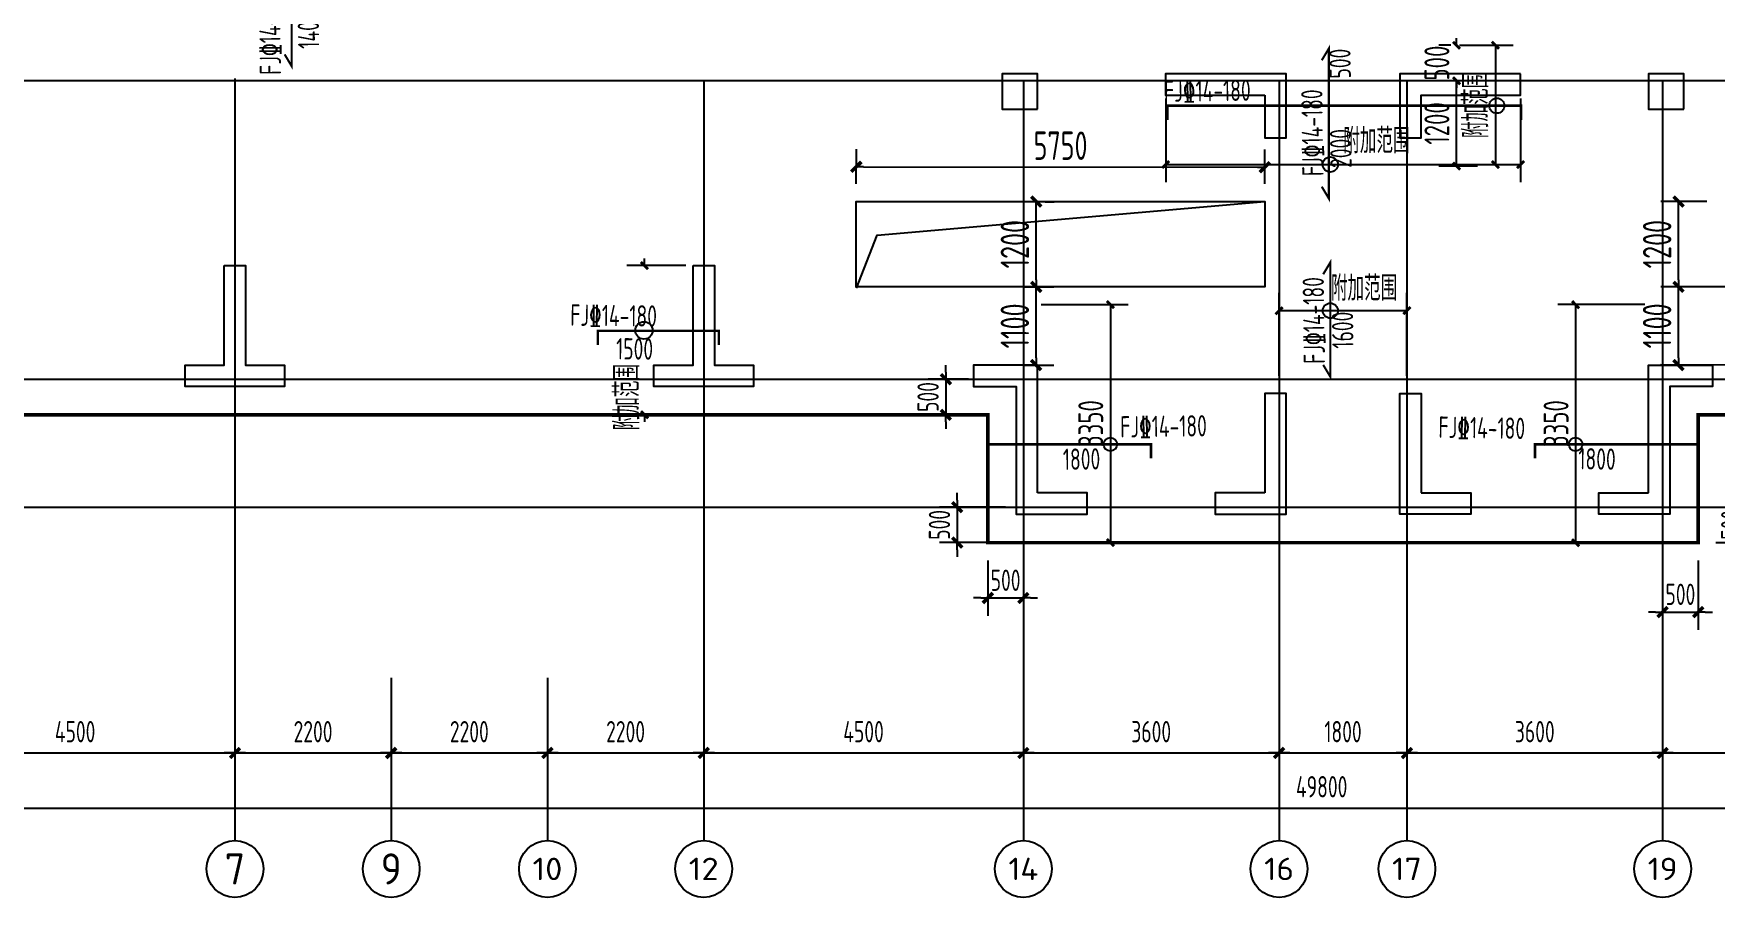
# Model space of a CAD drawing. Extents: x 627893 to 789462, y -407363 to 145317.
# Drawn here: x 681040 to 704716, y -383324 to -371168 of the extents above; entities that cross this region are included whole.
import ezdxf
from ezdxf.enums import TextEntityAlignment as Align

# ---------------------------------------------------------------- set-up
doc = ezdxf.new("R2010")
doc.units = 0
doc.header["$LTSCALE"] = 100
doc.layers.get('0').update_dxf_attribs({"linetype": 'CONTINUOUS'})
doc.layers.get('Defpoints').update_dxf_attribs({"linetype": 'CONTINUOUS'})
for name, color, linetype in [('AXIS', 3, 'CONTINUOUS'), ('AXIS_TEXT', 7, 'CONTINUOUS'), ('COLU', 255, 'CONTINUOUS'), ('DIM', 3, 'CONTINUOUS'), ('dim-wall', 7, 'CONTINUOUS'), ('dote', 253, 'CONTINUOUS'), ('JSK', 4, 'CONTINUOUS'), ('WALL', 255, 'CONTINUOUS'), ('Z-CT', 2, 'CONTINUOUS'), ('支座钢筋标注', 173, 'CONTINUOUS'), ('板底钢筋', 24, 'CONTINUOUS'), ('楼板负筋钢筋', 1, 'CONTINUOUS')]:
    doc.layers.add(name, color=color, linetype=linetype)
doc.styles.add('_TCH_AXIS', font='tssdeng.shx', dxfattribs={"width": 0.7, "bigfont": 'tssdchn.shx'})
doc.styles.add('COMPLEX', font='tssdeng.shx', dxfattribs={"width": 0.7, "bigfont": 'tssdchn.shx'})
doc.styles.add('dim_font', font='tssdeng.shx', dxfattribs={"width": 0.7, "bigfont": 'tssdchn.shx'})
doc.styles.add('Jgcad-DIM', font='tssdeng.shx', dxfattribs={"width": 0.7, "bigfont": 'tssdchn.shx'})
doc.styles.get("Standard").update_dxf_attribs({"font": 'tssdeng.shx', "width": 0.7, "bigfont": 'tssdchn.shx'})
doc.styles.add('TSSD_Dimension', font='Tssdeng.shx', dxfattribs={"width": 0.7, "bigfont": 'tssdchn.shx'})
doc.dimstyles.new('DIMN', dxfattribs={"dimtxt": 300, "dimasz": 1, "dimexe": 250, "dimexo": 300, "dimgap": 150, "dimtad": 1, "dimdec": 0, "dimzin": 0, "dimdsep": 46, "dimtxsty": 'dim_font', "dimblk": '_DIMX', "dimcen": 0.09, "dimclrt": 7, "dimadec": 0, "dimazin": 0, "dimtfac": 1, "dimtdec": 0, "dimtix": 1, "dimtmove": 2, "dimatfit": 3, "dimldrblk": '_DIMX', "dimfxl": 250, "dimtolj": 1, "dimtzin": 0, "dimarcsym": 0})
doc.dimstyles.new('JGCAD_100_117', dxfattribs={"dimtxt": 351, "dimasz": 100, "dimexe": 250, "dimexo": 250, "dimgap": 100, "dimtad": 1, "dimdec": 0, "dimdsep": 46, "dimtxsty": 'Jgcad-DIM', "dimblk1": 'ARCHTICK', "dimblk2": 'ARCHTICK', "dimsah": 1, "dimcen": 0.09, "dimclre": 7, "dimclrt": 1, "dimadec": 3, "dimazin": 0, "dimtfac": 1, "dimtdec": 4, "dimtix": 1, "dimtofl": 0, "dimtmove": 2, "dimatfit": 3, "dimfxl": 1, "dimtolj": 1, "dimtzin": 0, "dimarcsym": 0})
doc.dimstyles.new('TSSD_100_100$0', dxfattribs={"dimtxt": 300, "dimasz": 100, "dimexe": 250, "dimexo": 250, "dimgap": 100, "dimtad": 1, "dimdec": 0, "dimzin": 0, "dimdsep": 46, "dimtxsty": 'TSSD_Dimension', "dimblk": '_TSDBK', "dimblk1": '_TSDBK', "dimblk2": '_TSDBK', "dimsah": 1, "dimcen": 0, "dimclrt": 7, "dimadec": 0, "dimazin": 0, "dimtfac": 1, "dimtdec": 0, "dimtix": 1, "dimtmove": 2, "dimatfit": 3, "dimldrblk": '_TSDBK', "dimfxl": 1, "dimtolj": 1, "dimtzin": 0, "dimarcsym": 0})

# ---------------------------------------------------------------- blocks, each defined once
blk = doc.blocks.new('_AXISO')
blk.add_circle((0, 0), 0.5)
at = {"layer": 'AXIS_TEXT', "style": 'COMPLEX', "width": 1.041667}
blk.add_attdef('A', text='', height=0.56, dxfattribs=at).set_placement((-0.25, -0.28), (0.25, -0.28), align=Align.FIT)
blk = doc.blocks.new('_DIMX')
blk.add_line((-150, 0), (150, 0))
at = {"const_width": 50}
blk.add_lwpolyline([(-70, -70), (70, 70)], dxfattribs=at)
blk = doc.blocks.new('_ArchTick')
at = {"color": 0, "linetype": 'ByBlock', "const_width": 0.4}
blk.add_lwpolyline([(-0.5, -0.5), (0.5, 0.5)], dxfattribs=at)
blk = doc.blocks.new('*D859')
at = {"layer": 'Defpoints', "color": 0}
for p in [(696978, -371832), (701974, -371832), (701974, -373010)]:
    blk.add_point(p, dxfattribs=at)
at = {"layer": 'dim-wall', "color": 7, "lineweight": -2}
for p, q in [((696978, -372082), (696978, -373260)), ((701974, -372082), (701974, -373260))]:
    blk.add_line(p, q, dxfattribs=at)
at = {"layer": 'dim-wall', "color": 0, "lineweight": -2}
blk.add_line((696978, -373010), (701974, -373010), dxfattribs=at)
at = {"layer": 'dim-wall', "color": 0, "lineweight": -2, "xscale": 100, "yscale": 100, "zscale": 100, "rotation": 180}
blk.add_blockref('_ArchTick', (696978, -373010), dxfattribs=at)
at = {"layer": 'dim-wall', "color": 0, "lineweight": -2, "xscale": 100, "yscale": 100, "zscale": 100}
blk.add_blockref('_ArchTick', (701974, -373010), dxfattribs=at)
at = {"layer": 'dim-wall', "color": 1, "insert": (699945, -372677), "char_height": 351, "attachment_point": 5, "style": 'Jgcad-DIM'}
blk.add_mtext('\\A1;\\A1;\\A1;\\A1;附加范围', dxfattribs=at)
blk = doc.blocks.new('*D860')
at = {"layer": 'Defpoints', "color": 0}
for p in [(700863, -371332), (700800, -373010), (701620, -373010)]:
    blk.add_point(p, dxfattribs=at)
at = {"layer": 'dim-wall', "color": 7, "lineweight": -2}
for p, q in [((701113, -371332), (701870, -371332)), ((701050, -373010), (701870, -373010))]:
    blk.add_line(p, q, dxfattribs=at)
at = {"layer": 'dim-wall', "color": 0, "lineweight": -2}
blk.add_line((701620, -371332), (701620, -373010), dxfattribs=at)
at = {"layer": 'dim-wall', "color": 0, "lineweight": -2, "xscale": 100, "yscale": 100, "zscale": 100}
for p, rotation in [((701620, -371332), 90), ((701620, -373010), 270)]:
    blk.add_blockref('_ArchTick', p, dxfattribs=dict(at, rotation=rotation))
at = {"layer": 'dim-wall', "color": 1, "insert": (701344, -372171), "char_height": 351, "attachment_point": 5, "rotation": 90, "style": 'Jgcad-DIM'}
blk.add_mtext('\\A1;\\A1;\\A1;\\A1;\\A1;附加范围', dxfattribs=at)
blk = doc.blocks.new('*D861')
at = {"layer": 'Defpoints', "color": 0}
for p in [(700374, -375067), (698574, -376232), (700374, -376232)]:
    blk.add_point(p, dxfattribs=at)
at = {"layer": 'dim-wall', "color": 7, "lineweight": -2}
for p, q in [((698574, -375982), (698574, -374817)), ((700374, -375982), (700374, -374817))]:
    blk.add_line(p, q, dxfattribs=at)
at = {"layer": 'dim-wall', "color": 0, "lineweight": -2}
blk.add_line((698574, -375067), (700374, -375067), dxfattribs=at)
at = {"layer": 'dim-wall', "color": 0, "lineweight": -2, "xscale": 100, "yscale": 100, "zscale": 100, "rotation": 180}
blk.add_blockref('_ArchTick', (698574, -375067), dxfattribs=at)
at = {"layer": 'dim-wall', "color": 0, "lineweight": -2, "xscale": 100, "yscale": 100, "zscale": 100}
blk.add_blockref('_ArchTick', (700374, -375067), dxfattribs=at)
at = {"layer": 'dim-wall', "color": 1, "insert": (699771, -374752), "char_height": 351, "attachment_point": 5, "style": 'Jgcad-DIM'}
blk.add_mtext('\\A1;\\A1;\\A1;附加范围', dxfattribs=at)
blk = doc.blocks.new('*D862')
at = {"layer": 'Defpoints', "color": 0}
for p in [(694974, -374982), (694974, -378332), (696199, -378332)]:
    blk.add_point(p, dxfattribs=at)
at = {"layer": 'dim-wall', "color": 7, "lineweight": -2}
for p, q in [((695224, -374982), (696449, -374982)), ((695224, -378332), (696449, -378332))]:
    blk.add_line(p, q, dxfattribs=at)
at = {"layer": 'dim-wall', "color": 0, "lineweight": -2}
blk.add_line((696199, -374982), (696199, -378332), dxfattribs=at)
at = {"layer": 'dim-wall', "color": 0, "lineweight": -2, "xscale": 100, "yscale": 100, "zscale": 100}
for p, rotation in [((696199, -374982), 90), ((696199, -378332), 270)]:
    blk.add_blockref('_ArchTick', p, dxfattribs=dict(at, rotation=rotation))
at = {"layer": 'dim-wall', "color": 1, "insert": (695923, -376657), "char_height": 351, "attachment_point": 5, "rotation": 90, "style": 'Jgcad-DIM'}
blk.add_mtext('\\A1;3350', dxfattribs=at)
blk = doc.blocks.new('*D865')
at = {"layer": 'Defpoints', "color": 0}
for p in [(690474, -374432), (689640, -376532), (690474, -376532)]:
    blk.add_point(p, dxfattribs=at)
at = {"layer": 'dim-wall', "color": 7, "lineweight": -2}
for p, q in [((690224, -374432), (689390, -374432)), ((690224, -376532), (689390, -376532))]:
    blk.add_line(p, q, dxfattribs=at)
at = {"layer": 'dim-wall', "color": 0, "lineweight": -2}
for p, q in [((689640, -374432), (689640, -374332)), ((689640, -376532), (689640, -376632))]:
    blk.add_line(p, q, dxfattribs=at)
at = {"layer": 'dim-wall', "color": 0, "lineweight": -2, "xscale": 100, "yscale": 100, "zscale": 100}
for p, rotation in [((689640, -374432), 270), ((689640, -376532), 90)]:
    blk.add_blockref('_ArchTick', p, dxfattribs=dict(at, rotation=rotation))
at = {"layer": 'dim-wall', "color": 1, "insert": (689392, -376284), "char_height": 351, "attachment_point": 5, "rotation": 90, "style": 'Jgcad-DIM'}
blk.add_mtext('\\A1;\\A1;\\A1;附加范围', dxfattribs=at)
blk = doc.blocks.new('*D871')
at = {"layer": 'Defpoints', "color": 0}
for p in [(701072, -371832), (701729, -371832), (701620, -373032)]:
    blk.add_point(p, dxfattribs=at)
at = {"layer": 'dim-wall', "color": 7, "lineweight": -2}
for p, q in [((701479, -371832), (700822, -371832)), ((701370, -373032), (700822, -373032))]:
    blk.add_line(p, q, dxfattribs=at)
at = {"layer": 'dim-wall', "color": 0, "lineweight": -2}
blk.add_line((701072, -373032), (701072, -371832), dxfattribs=at)
at = {"layer": 'dim-wall', "color": 0, "lineweight": -2, "xscale": 100, "yscale": 100, "zscale": 100}
for p, rotation in [((701072, -371832), 90), ((701072, -373032), 270)]:
    blk.add_blockref('_ArchTick', p, dxfattribs=dict(at, rotation=rotation))
at = {"layer": 'dim-wall', "color": 1, "insert": (700796, -372432), "char_height": 351, "attachment_point": 5, "rotation": 90, "style": 'Jgcad-DIM'}
blk.add_mtext('\\A1;1200', dxfattribs=at)
blk = doc.blocks.new('*D872')
at = {"layer": 'Defpoints', "color": 0}
for p in [(701072, -371332), (701242, -371332), (701729, -371832)]:
    blk.add_point(p, dxfattribs=at)
at = {"layer": 'dim-wall', "color": 0, "lineweight": -2}
for p, q in [((701072, -371332), (701072, -371232)), ((701072, -371832), (701072, -371932))]:
    blk.add_line(p, q, dxfattribs=at)
at = {"layer": 'dim-wall', "color": 7, "lineweight": -2}
for p, q in [((700992, -371332), (700822, -371332)), ((701479, -371832), (700822, -371832))]:
    blk.add_line(p, q, dxfattribs=at)
at = {"layer": 'dim-wall', "color": 0, "lineweight": -2, "xscale": 100, "yscale": 100, "zscale": 100}
for p, rotation in [((701072, -371332), 270), ((701072, -371832), 90)]:
    blk.add_blockref('_ArchTick', p, dxfattribs=dict(at, rotation=rotation))
at = {"layer": 'dim-wall', "color": 1, "insert": (700796, -371582), "char_height": 351, "attachment_point": 5, "rotation": 90, "style": 'Jgcad-DIM'}
blk.add_mtext('\\A1;500', dxfattribs=at)
blk = doc.blocks.new('*D878')
at = {"layer": 'Defpoints', "color": 0}
for p in [(703974, -374982), (702749, -378332), (703974, -378332)]:
    blk.add_point(p, dxfattribs=at)
at = {"layer": 'dim-wall', "color": 7, "lineweight": -2}
for p, q in [((703724, -374982), (702499, -374982)), ((703724, -378332), (702499, -378332))]:
    blk.add_line(p, q, dxfattribs=at)
at = {"layer": 'dim-wall', "color": 0, "lineweight": -2}
blk.add_line((702749, -374982), (702749, -378332), dxfattribs=at)
at = {"layer": 'dim-wall', "color": 0, "lineweight": -2, "xscale": 100, "yscale": 100, "zscale": 100}
for p, rotation in [((702749, -374982), 90), ((702749, -378332), 270)]:
    blk.add_blockref('_ArchTick', p, dxfattribs=dict(at, rotation=rotation))
at = {"layer": 'dim-wall', "color": 1, "insert": (702474, -376657), "char_height": 351, "attachment_point": 5, "rotation": 90, "style": 'Jgcad-DIM'}
blk.add_mtext('\\A1;3350', dxfattribs=at)
blk = doc.blocks.new('_TSDBK')
blk.add_line((-1, 0), (0, 0))
at = {"const_width": 0.5}
blk.add_lwpolyline([(-0.7, -0.7), (0.7, 0.7)], dxfattribs=at)
blk = doc.blocks.new('*D945')
at = {"layer": 'Defpoints', "color": 0}
for p in [(694452, -376032), (693883, -376532), (694474, -376532)]:
    blk.add_point(p, dxfattribs=at)
at = {"layer": 'DIM', "color": 0, "lineweight": -2}
for p, q in [((693883, -375932), (693883, -375832)), ((694202, -376032), (693633, -376032)), ((693883, -376032), (693883, -376532)), ((694224, -376532), (693633, -376532)), ((693883, -376632), (693883, -376732))]:
    blk.add_line(p, q, dxfattribs=at)
at = {"layer": 'DIM', "color": 0, "lineweight": -2, "xscale": 100, "yscale": 100, "zscale": 100}
for p, rotation in [((693883, -376032), 270), ((693883, -376532), 90)]:
    blk.add_blockref('_TSDBK', p, dxfattribs=dict(at, rotation=rotation))
at = {"layer": 'DIM', "color": 7, "insert": (693633, -376282), "char_height": 300, "attachment_point": 5, "rotation": 90, "style": 'TSSD_Dimension'}
blk.add_mtext('\\A1;500', dxfattribs=at)
blk = doc.blocks.new('*D946')
at = {"layer": 'Defpoints', "color": 0}
for p in [(694974, -377832), (694043, -378332), (694974, -378332)]:
    blk.add_point(p, dxfattribs=at)
at = {"layer": 'DIM', "color": 0, "lineweight": -2}
for p, q in [((694043, -377732), (694043, -377632)), ((694724, -377832), (693793, -377832)), ((694043, -377832), (694043, -378332)), ((694724, -378332), (693793, -378332)), ((694043, -378432), (694043, -378532))]:
    blk.add_line(p, q, dxfattribs=at)
at = {"layer": 'DIM', "color": 0, "lineweight": -2, "xscale": 100, "yscale": 100, "zscale": 100}
for p, rotation in [((694043, -377832), 270), ((694043, -378332), 90)]:
    blk.add_blockref('_TSDBK', p, dxfattribs=dict(at, rotation=rotation))
at = {"layer": 'DIM', "color": 7, "insert": (693793, -378082), "char_height": 300, "attachment_point": 5, "rotation": 90, "style": 'TSSD_Dimension'}
blk.add_mtext('\\A1;500', dxfattribs=at)
blk = doc.blocks.new('*D947')
at = {"layer": 'Defpoints', "color": 0}
for p in [(694474, -378332), (694974, -378332), (694974, -379111)]:
    blk.add_point(p, dxfattribs=at)
at = {"layer": 'DIM', "color": 0, "lineweight": -2}
for p, q in [((694474, -378582), (694474, -379361)), ((694974, -378582), (694974, -379361)), ((694374, -379111), (694274, -379111)), ((694474, -379111), (694974, -379111)), ((695074, -379111), (695174, -379111))]:
    blk.add_line(p, q, dxfattribs=at)
at = {"layer": 'DIM', "color": 0, "lineweight": -2, "xscale": 100, "yscale": 100, "zscale": 100}
blk.add_blockref('_TSDBK', (694474, -379111), dxfattribs=at)
at = {"layer": 'DIM', "color": 0, "lineweight": -2, "xscale": 100, "yscale": 100, "zscale": 100, "rotation": 180}
blk.add_blockref('_TSDBK', (694974, -379111), dxfattribs=at)
at = {"layer": 'DIM', "color": 7, "insert": (694724, -378861), "char_height": 300, "attachment_point": 5, "style": 'TSSD_Dimension'}
blk.add_mtext('\\A1;500', dxfattribs=at)
blk = doc.blocks.new('*D948')
at = {"layer": 'Defpoints', "color": 0}
for p in [(703974, -378332), (704474, -378332), (704474, -379309)]:
    blk.add_point(p, dxfattribs=at)
at = {"layer": 'DIM', "color": 0, "lineweight": -2}
for p, q in [((703974, -378582), (703974, -379559)), ((704474, -378582), (704474, -379559)), ((703874, -379309), (703774, -379309)), ((703974, -379309), (704474, -379309)), ((704574, -379309), (704674, -379309))]:
    blk.add_line(p, q, dxfattribs=at)
at = {"layer": 'DIM', "color": 0, "lineweight": -2, "xscale": 100, "yscale": 100, "zscale": 100}
blk.add_blockref('_TSDBK', (703974, -379309), dxfattribs=at)
at = {"layer": 'DIM', "color": 0, "lineweight": -2, "xscale": 100, "yscale": 100, "zscale": 100, "rotation": 180}
blk.add_blockref('_TSDBK', (704474, -379309), dxfattribs=at)
at = {"layer": 'DIM', "color": 7, "insert": (704224, -379059), "char_height": 300, "attachment_point": 5, "style": 'TSSD_Dimension'}
blk.add_mtext('\\A1;500', dxfattribs=at)
blk = doc.blocks.new('*D949')
at = {"layer": 'Defpoints', "color": 0}
for p in [(704474, -377832), (704474, -378332), (705197, -378332)]:
    blk.add_point(p, dxfattribs=at)
at = {"layer": 'DIM', "color": 0, "lineweight": -2}
for p, q in [((705197, -377732), (705197, -377632)), ((704724, -377832), (705447, -377832)), ((705197, -377832), (705197, -378332)), ((704724, -378332), (705447, -378332)), ((705197, -378432), (705197, -378532))]:
    blk.add_line(p, q, dxfattribs=at)
at = {"layer": 'DIM', "color": 0, "lineweight": -2, "xscale": 100, "yscale": 100, "zscale": 100}
for p, rotation in [((705197, -377832), 270), ((705197, -378332), 90)]:
    blk.add_blockref('_TSDBK', p, dxfattribs=dict(at, rotation=rotation))
at = {"layer": 'DIM', "color": 7, "insert": (704947, -378082), "char_height": 300, "attachment_point": 5, "rotation": 90, "style": 'TSSD_Dimension'}
blk.add_mtext('\\A1;500', dxfattribs=at)
blk = doc.blocks.new('*D978')
at = {"layer": 'Defpoints', "color": 0}
for p in [(704197, -374732), (705198, -374732), (705198, -375832)]:
    blk.add_point(p, dxfattribs=at)
at = {"layer": 'dim-wall', "color": 0, "lineweight": -2}
for p, q in [((704948, -374732), (703947, -374731)), ((704196, -375732), (704197, -374832)), ((704948, -375832), (703946, -375831))]:
    blk.add_line(p, q, dxfattribs=at)
at = {"layer": 'dim-wall', "color": 0, "lineweight": -2, "xscale": 100, "yscale": 100, "zscale": 100}
for p, rotation in [((704197, -374732), 89.95463617998003), ((704196, -375832), 269.95463617998)]:
    blk.add_blockref('_TSDBK', p, dxfattribs=dict(at, rotation=rotation))
at = {"layer": 'dim-wall', "color": 7, "insert": (703896, -375281), "char_height": 400, "attachment_point": 5, "rotation": 89.9546, "style": 'TSSD_Dimension'}
blk.add_mtext('\\A1;1100', dxfattribs=at)
blk = doc.blocks.new('*D979')
at = {"layer": 'Defpoints', "color": 0}
for p in [(704198, -373532), (704846, -373532), (705198, -374732)]:
    blk.add_point(p, dxfattribs=at)
at = {"layer": 'dim-wall', "color": 0, "lineweight": -2}
for p, q in [((704596, -373532), (703948, -373532)), ((704197, -374632), (704198, -373632)), ((704948, -374732), (703947, -374731))]:
    blk.add_line(p, q, dxfattribs=at)
at = {"layer": 'dim-wall', "color": 0, "lineweight": -2, "xscale": 100, "yscale": 100, "zscale": 100}
for p, rotation in [((704198, -373532), 89.95463617998003), ((704197, -374732), 269.95463617998)]:
    blk.add_blockref('_TSDBK', p, dxfattribs=dict(at, rotation=rotation))
at = {"layer": 'dim-wall', "color": 7, "insert": (703897, -374131), "char_height": 400, "attachment_point": 5, "rotation": 89.9546, "style": 'TSSD_Dimension'}
blk.add_mtext('\\A1;1200', dxfattribs=at)
blk = doc.blocks.new('*D982')
at = {"layer": 'Defpoints', "color": 0}
for p in [(698372, -373047), (692622, -373532), (698372, -373532)]:
    blk.add_point(p, dxfattribs=at)
at = {"layer": 'dim-wall', "color": 0, "lineweight": -2}
for p, q in [((692622, -373282), (692623, -372793)), ((698372, -373282), (698373, -372797)), ((692722, -373043), (698272, -373047))]:
    blk.add_line(p, q, dxfattribs=at)
at = {"layer": 'dim-wall', "color": 0, "lineweight": -2, "xscale": 100, "yscale": 100, "zscale": 100}
for p, rotation in [((692622, -373043), 179.95463618665), ((698372, -373047), 359.9546361866501)]:
    blk.add_blockref('_TSDBK', p, dxfattribs=dict(at, rotation=rotation))
at = {"layer": 'dim-wall', "color": 7, "insert": (695498, -372745), "char_height": 400, "attachment_point": 5, "rotation": 359.9546, "style": 'TSSD_Dimension'}
blk.add_mtext('\\A1;5750', dxfattribs=at)
blk = doc.blocks.new('*D983')
at = {"layer": 'Defpoints', "color": 0}
for p in [(694724, -374732), (695155, -374733), (694724, -375832)]:
    blk.add_point(p, dxfattribs=at)
at = {"layer": 'dim-wall', "color": 0, "lineweight": -2}
for p, q in [((694974, -374733), (695405, -374733)), ((695154, -375733), (695155, -374833)), ((694974, -375833), (695404, -375833))]:
    blk.add_line(p, q, dxfattribs=at)
at = {"layer": 'dim-wall', "color": 0, "lineweight": -2, "xscale": 100, "yscale": 100, "zscale": 100}
for p, rotation in [((695155, -374733), 89.95463617998003), ((695154, -375833), 269.95463617998)]:
    blk.add_blockref('_TSDBK', p, dxfattribs=dict(at, rotation=rotation))
at = {"layer": 'dim-wall', "color": 7, "insert": (694854, -375282), "char_height": 400, "attachment_point": 5, "rotation": 89.9546, "style": 'TSSD_Dimension'}
blk.add_mtext('\\A1;1100', dxfattribs=at)
blk = doc.blocks.new('*D984')
at = {"layer": 'Defpoints', "color": 0}
for p in [(695032, -373532), (695156, -373532), (694724, -374732)]:
    blk.add_point(p, dxfattribs=at)
at = {"layer": 'dim-wall', "color": 0, "lineweight": -2}
for p, q in [((695282, -373533), (695406, -373533)), ((695155, -374633), (695156, -373632)), ((694974, -374733), (695405, -374733))]:
    blk.add_line(p, q, dxfattribs=at)
at = {"layer": 'dim-wall', "color": 0, "lineweight": -2, "xscale": 100, "yscale": 100, "zscale": 100}
for p, rotation in [((695156, -373532), 89.95463617998003), ((695155, -374733), 269.95463617998)]:
    blk.add_blockref('_TSDBK', p, dxfattribs=dict(at, rotation=rotation))
at = {"layer": 'dim-wall', "color": 7, "insert": (694855, -374132), "char_height": 400, "attachment_point": 5, "rotation": 89.9546, "style": 'TSSD_Dimension'}
blk.add_mtext('\\A1;1200', dxfattribs=at)

msp = doc.modelspace()

# ---------------------------------------------------------------- linework, layer by layer
at = {"layer": 'AXIS'}
for p, q in [((683874, -380232.4), (683874, -382524.3)), ((686074, -380232.4), (686074, -382524.3)), ((688274, -380232.4), (688274, -382524.3)), ((690474, -380232.4), (690474, -382524.3)), ((694974, -380232.4), (694974, -382524.3)), ((698574, -380232.4), (698574, -382524.3)), ((700374, -380232.4), (700374, -382524.3)), ((703974, -380232.4), (703974, -382524.3))]:
    msp.add_line(p, q, dxfattribs=at)
at = {"layer": 'COLU'}
for points in [[(695174, -372232.4), (695174, -371732.4), (694674, -371732.4), (694674, -372232.4)], [(704274, -372232.4), (704274, -371732.4), (703774, -371732.4), (703774, -372232.4)]]:
    msp.add_lwpolyline(points, close=True, dxfattribs=at)
at = {"layer": 'dim-wall'}
for centre, radius in [((701640, -372182.4), 106.3), ((699295.2, -373009.9), 106.3), ((699295.2, -375066.9), 106.3), ((689632.8, -375345.2), 121.8), ((696198.7, -376947.5), 95.6), ((702749.3, -376947.5), 95.6)]:
    msp.add_circle(centre, radius, dxfattribs=at)
at = {"layer": 'dote'}
for p, q in [((726174, -371832.4), (671970.6, -371832.4)), ((683874, -371799), (683874, -380232.4)), ((690474, -371832.4), (690474, -380232.4)), ((694974, -371832.4), (694974, -380232.4)), ((698574, -371832.4), (698574, -380232.4)), ((700374, -371832.4), (700374, -380232.4)), ((703974, -371832.4), (703974, -380232.4)), ((671970.6, -376032.4), (726174, -376032.4)), ((672270.6, -377832.4), (726174, -377832.4))]:
    msp.add_line(p, q, dxfattribs=at)
at = {"layer": 'JSK'}
msp.add_lwpolyline([(692625.4, -374751.4), (692917.8, -374006.5), (698372, -373532.4), (698372, -374732.4), (692622, -374732.4), (692622, -373532.4), (698372, -373532.4)], dxfattribs=at)
at = {"layer": 'WALL'}
for points in [[(698374, -372032.4), (698374, -372632.4), (698674, -372632.4), (698674, -371732.4), (696974, -371732.4), (696974, -372032.4)], [(701974, -371732.4), (700274, -371732.4), (700274, -372632.4), (700574, -372632.4), (700574, -372032.4), (701974, -372032.4)], [(683724, -374432.4), (684024, -374432.4), (684024, -375832.4), (684574, -375832.4), (684574, -376132.4), (683774, -376132.4), (683174, -376132.4), (683174, -375832.4), (683724, -375832.4)], [(690324, -374432.4), (690624, -374432.4), (690624, -375832.4), (691174, -375832.4), (691174, -376132.4), (690374, -376132.4), (689774, -376132.4), (689774, -375832.4), (690324, -375832.4)], [(695174, -377632.4), (695174, -375832.4), (694274, -375832.4), (694274, -376132.4), (694874, -376132.4), (694874, -377932.4), (695874, -377932.4), (695874, -377632.4)], [(703774, -377632.4), (703774, -375832.4), (704674, -375832.4), (704674, -376132.4), (704074, -376132.4), (704074, -377932.4), (703074, -377932.4), (703074, -377632.4)], [(698374, -377632.4), (697674, -377632.4), (697674, -377932.4), (698674, -377932.4), (698674, -376232.4), (698374, -376232.4)], [(700574, -377632.4), (701274, -377632.4), (701274, -377932.4), (700274, -377932.4), (700274, -376232.4), (700574, -376232.4)]]:
    msp.add_lwpolyline(points, close=True, dxfattribs=at)
at = {"layer": 'Z-CT', "const_width": 50}
msp.add_lwpolyline([(719074, -376532.4), (704474, -376532.4), (704474, -378332.4), (694474, -378332.4), (694474, -376532.4), (679874, -376532.4), (679874, -378332.4), (677774, -378332.4), (676274, -379832.4), (675263.7, -379832.4), (673774, -378332.4), (673774, -366232.4), (683174, -366232.4), (683174, -364432.4), (685274, -364432.4), (685274, -362632.4), (689074, -362632.4), (689074, -364432.4), (691174, -364432.4), (691174, -366232.4), (707774, -366232.4)], dxfattribs=at)
at = {"layer": '板底钢筋', "const_width": 30}
for points in [[(684573.7, -371460.3), (684673.7, -371627), (684673.7, -370278.1), (684573.7, -370444.7)], [(699175, -373321.6), (699275, -373488.2), (699275, -371376.7), (699175, -371543.4)], [(699195.2, -375830), (699295.2, -375996.7), (699295.2, -374388.4), (699195.2, -374555)]]:
    msp.add_lwpolyline(points, dxfattribs=at)
at = {"layer": '楼板负筋钢筋', "const_width": 35}
for points in [[(697001.1, -372382.4), (697001.1, -372182.4), (701982.4, -372182.4), (701982.4, -372382.4)], [(688983, -375550.4), (688983, -375350.4), (690687.6, -375350.4), (690687.6, -375550.4)], [(694474, -377147.5), (694474, -376947.5), (696770.9, -376947.5), (696770.9, -377147.5)], [(704474, -377147.5), (704474, -376947.5), (702177.2, -376947.5), (702177.2, -377147.5)]]:
    msp.add_lwpolyline(points, dxfattribs=at)

# ---------------------------------------------------------------- block references
at = {"layer": 'AXIS'}
ref = msp.add_blockref('_AXISO', (683874, -382924.3), dxfattribs=dict(at, xscale=800, yscale=800, zscale=800))
ref.add_attrib('A', '7', dxfattribs={"layer": 'AXIS_TEXT', "height": 438.4, "style": '_TCH_AXIS', "width": 1.238095}).set_placement((683727.9, -383143.5), (684020.1, -383143.5), align=Align.FIT)
ref = msp.add_blockref('_AXISO', (686074, -382924.3), dxfattribs=dict(at, xscale=800, yscale=800, zscale=800))
ref.add_attrib('A', '9', dxfattribs={"layer": 'AXIS_TEXT', "height": 438.4, "style": '_TCH_AXIS', "width": 1.333333}).set_placement((685927.9, -383143.5), (686220.1, -383143.5), align=Align.FIT)
ref = msp.add_blockref('_AXISO', (688274, -382924.3), dxfattribs=dict(at, xscale=800, yscale=800, zscale=800))
ref.add_attrib('A', '10', dxfattribs={"layer": 'AXIS_TEXT', "height": 315.75, "style": '_TCH_AXIS', "width": 1.155556}).set_placement((688063.5, -383082.1), (688484.5, -383082.1), align=Align.FIT)
ref = msp.add_blockref('_AXISO', (690474, -382924.3), dxfattribs=dict(at, xscale=800, yscale=800, zscale=800))
ref.add_attrib('A', '12', dxfattribs={"layer": 'AXIS_TEXT', "height": 315.75, "style": '_TCH_AXIS', "width": 1.155556}).set_placement((690263.5, -383082.1), (690684.5, -383082.1), align=Align.FIT)
ref = msp.add_blockref('_AXISO', (694974, -382924.3), dxfattribs=dict(at, xscale=800, yscale=800, zscale=800))
ref.add_attrib('A', '14', dxfattribs={"layer": 'AXIS_TEXT', "height": 315.75, "style": '_TCH_AXIS', "width": 1.11828}).set_placement((694763.5, -383082.1), (695184.5, -383082.1), align=Align.FIT)
ref = msp.add_blockref('_AXISO', (698574, -382924.3), dxfattribs=dict(at, xscale=800, yscale=800, zscale=800))
ref.add_attrib('A', '16', dxfattribs={"layer": 'AXIS_TEXT', "height": 315.75, "style": '_TCH_AXIS', "width": 1.195402}).set_placement((698363.5, -383082.1), (698784.5, -383082.1), align=Align.FIT)
ref = msp.add_blockref('_AXISO', (700374, -382924.3), dxfattribs=dict(at, xscale=800, yscale=800, zscale=800))
ref.add_attrib('A', '17', dxfattribs={"layer": 'AXIS_TEXT', "height": 315.75, "style": '_TCH_AXIS', "width": 1.155556}).set_placement((700163.5, -383082.1), (700584.5, -383082.1), align=Align.FIT)
ref = msp.add_blockref('_AXISO', (703974, -382924.3), dxfattribs=dict(at, xscale=800, yscale=800, zscale=800))
ref.add_attrib('A', '19', dxfattribs={"layer": 'AXIS_TEXT', "height": 315.75, "style": '_TCH_AXIS', "width": 1.195402}).set_placement((703763.5, -383082.1), (704184.5, -383082.1), align=Align.FIT)

# ---------------------------------------------------------------- texts
at = {"layer": '支座钢筋标注', "color": 47, "width": 0.7}
for s, rotation, p in [('FJ%%13214-180', 90.81971, (684525.8, -371746.4)), ('1400', 90.81971, (685062.4, -371378.7)), ('500', 90.81971, (699585.4, -371798.1)), ('FJ%%13214-180', 0.81971, (696955.7, -372130.1)), ('FJ%%13214-180', 90.81971, (699201.7, -373171.6)), ('2000', 90.81971, (699596.4, -373056.2)), ('FJ%%13214-180', 90.81971, (699221.8, -375813.4)), ('FJ%%13214-180', 359.30323, (688593.1, -375278.5)), ('1600', 90.81971, (699623.7, -375599.2)), ('1500', 359.30323, (689239.1, -375751.9)), ('FJ%%13214-180', 0.81971, (696338.6, -376853.5)), ('FJ%%13214-180', 359.18029, (700815.2, -376856.7)), ('1800', 0.81971, (695532.7, -377309.2)), ('1800', 359.18029, (702785.4, -377300.2))]:
    msp.add_text(s, height=300, rotation=rotation, dxfattribs=at).set_placement(p)

# ---------------------------------------------------------------- dimensions: what is measured, and where the dimension line sits
at = {"layer": 'AXIS'}
for base, p1, p2 in [((724074, -382067.3), (674274, -380232.4), (724074, -380232.4)), ((683874, -381292.2), (679374, -380232.4), (683874, -380232.4)), ((686074, -381292.2), (683874, -380232.4), (686074, -380232.4)), ((688274, -381292.2), (686074, -380232.4), (688274, -380232.4)), ((690474, -381292.2), (688274, -380232.4), (690474, -380232.4)), ((694974, -381292.2), (690474, -380232.4), (694974, -380232.4)), ((698574, -381292.2), (694974, -380232.4), (698574, -380232.4)), ((700374, -381292.2), (698574, -380232.4), (700374, -380232.4)), ((703974, -381292.2), (700374, -380232.4), (703974, -380232.4)), ((708474, -381292.2), (703974, -380232.4), (708474, -380232.4))]:
    msp.add_linear_dim(base=base, p1=p1, p2=p2, dimstyle='DIMN', dxfattribs=at).render()
at = {"layer": 'DIM'}
for base, p1, p2, picture, middle in [((693882.6, -376532.4), (694451.9, -376032.4), (694474, -376532.4), '*D945', (693632.6, -376282.4)), ((694043.1, -378332.4), (694974, -377832.4), (694974, -378332.4), '*D946', (693793.1, -378082.4)), ((705197, -378332.4), (704474, -377832.4), (704474, -378332.4), '*D949', (704947, -378082.4))]:
    dim = msp.add_linear_dim(base=base, p1=p1, p2=p2, angle=90, dimstyle='TSSD_100_100$0', dxfattribs=at)
    dim.commit()
    dim.dimension.update_dxf_attribs({"geometry": picture, "text_midpoint": middle})
for base, p1, p2, picture, middle in [((694974, -379111), (694474, -378332.4), (694974, -378332.4), '*D947', (694724, -378861)), ((704474, -379308.7), (703974, -378332.4), (704474, -378332.4), '*D948', (704224, -379058.7))]:
    dim = msp.add_linear_dim(base=base, p1=p1, p2=p2, dimstyle='TSSD_100_100$0', dxfattribs=at)
    dim.commit()
    dim.dimension.update_dxf_attribs({"geometry": picture, "text_midpoint": middle})
at = {"layer": 'dim-wall'}
for base, p1, p2, picture, middle in [((701071.8, -371332.4), (701728.5, -371832.4), (701241.7, -371332.4), '*D872', (700796.3, -371582.4)), ((701071.7547, -371832.3691), (701619.8289, -373031.8707), (701728.5241, -371832.3691), '*D871', (700796.2547, -372432.1199)), ((696198.7, -378332.4), (694974, -374982.4), (694974, -378332.4), '*D862', (695923.2, -376657.4)), ((702749.3, -378332.4), (703974, -374982.4), (703974, -378332.4), '*D878', (702473.8, -376657.4))]:
    dim = msp.add_linear_dim(base=base, p1=p1, p2=p2, angle=90, dimstyle='JGCAD_100_117', dxfattribs=at)
    dim.commit()
    dim.dimension.update_dxf_attribs({"geometry": picture, "text_midpoint": middle})
dim = msp.add_linear_dim(base=(701619.8, -373009.9), p1=(700862.6, -371332.4), p2=(700800, -373009.9), angle=90, text='\\A1;\\A1;\\A1;\\A1;附加范围', dimstyle='JGCAD_100_117', dxfattribs=at)
dim.commit()
dim.dimension.update_dxf_attribs({"geometry": '*D860', "text_midpoint": (701344.3, -372171.1)})
for base, p1, p2, text, picture, middle in [((701974, -373009.9), (696978.5, -371832.4), (701974, -371832.4), '\\A1;\\A1;\\A1;附加范围', '*D859', (699945.1, -372677.3)), ((700374, -375066.9), (698574, -376232.4), (700374, -376232.4), '\\A1;\\A1;附加范围', '*D861', (699771.3, -374751.7))]:
    dim = msp.add_linear_dim(base=base, p1=p1, p2=p2, text=text, dimstyle='JGCAD_100_117', dxfattribs=at)
    dim.commit()
    dim.dimension.update_dxf_attribs({"geometry": picture, "text_midpoint": middle, "dimtype": 160})
for base, p1, p2, angle, picture, middle in [((698372.4, -373047.1), (692622, -373532.4), (698372, -373532.4), 179.95464, '*D982', (695497.7, -372744.8)), ((695155.7, -373532.5), (694724, -374732.4), (695031.9, -373532.4), 269.95464, '*D984', (694855.2, -374132.4)), ((704197.7, -373531.9), (705198.1, -374732.4), (704846, -373532.4), 269.95464, '*D979', (703897.2, -374131.5)), ((695154.8, -374732.7), (694724, -375832.4), (694724, -374732.4), 269.95464, '*D983', (694854.3, -375282.5)), ((704196.7, -374731.6), (705198.1, -375832.4), (705198.1, -374732.4), 269.95464, '*D978', (703896.3, -375281.3))]:
    dim = msp.add_linear_dim(base=base, p1=p1, p2=p2, angle=angle, dimstyle='TSSD_100_100$0', override={"dimtxt": 400}, dxfattribs=at)
    dim.commit()
    dim.dimension.update_dxf_attribs({"geometry": picture, "text_midpoint": middle})
dim = msp.add_linear_dim(base=(689640.3, -376532.4), p1=(690474, -374432.4), p2=(690474, -376532.4), angle=90, text='\\A1;\\A1;附加范围', dimstyle='JGCAD_100_117', dxfattribs=at)
dim.commit()
dim.dimension.update_dxf_attribs({"geometry": '*D865', "text_midpoint": (689391.6, -376284.3), "dimtype": 160})

doc.saveas('drawing.dxf')
